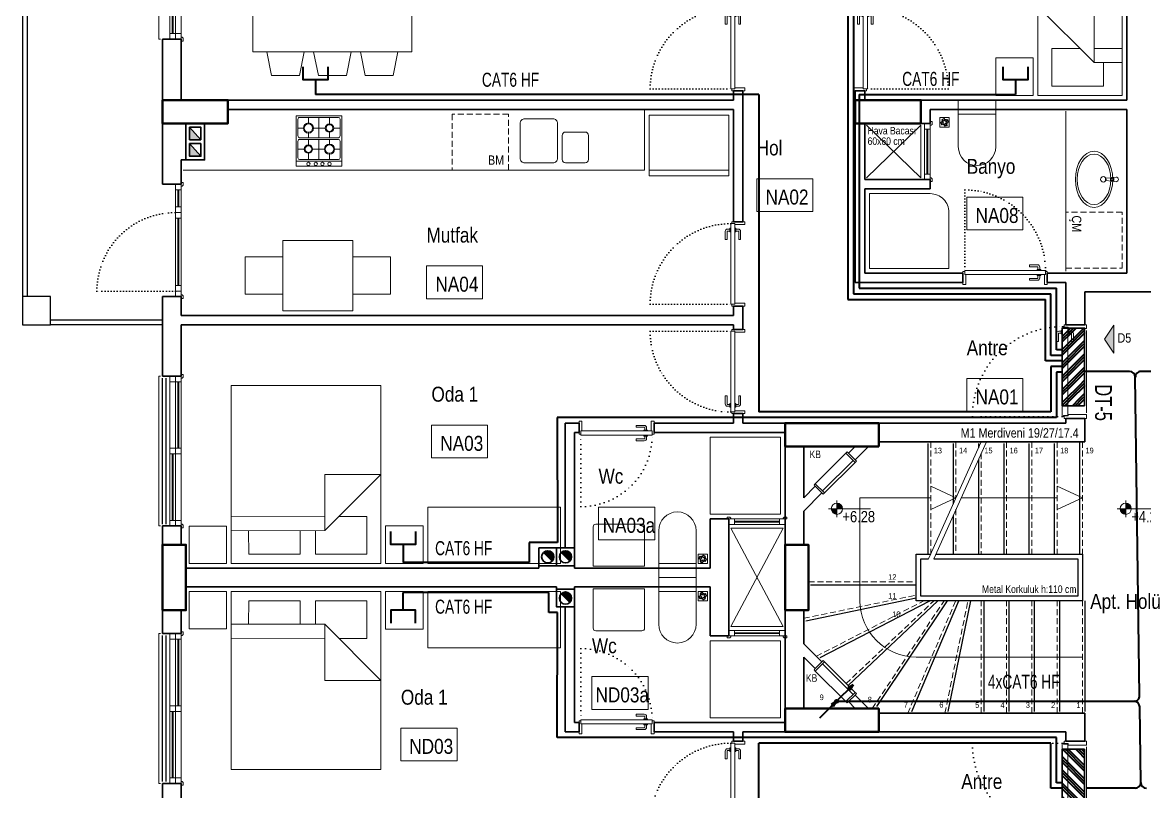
# Model space of a CAD drawing. Header units: millimetres. Extents: x 1852829 to 1882754, y -270850 to -231658.
# Drawn here: x 1860973 to 1862172, y -258565 to -257743 of the extents above; entities that cross this region are included whole.
import ezdxf
from ezdxf.enums import TextEntityAlignment as Align

# ---------------------------------------------------------------- set-up
doc = ezdxf.new("R2010")
doc.units = ezdxf.units.MM
for name, pattern in [('CONTINOUS', [0]), ('CONTINU', [0]), ('DOT', [0.25, 0, -0.25]), ('izdüşüm arka', [3.175, 0, -3.175]), ('izdüşüm ön', [9.525, 6.35, -3.175])]:
    doc.linetypes.add(name, pattern=pattern)
for name, color, linetype, lineweight in [('a_ba', 6, 'Continuous', 50), ('a_doğrama', 251, 'Continuous', 20), ('a_duvar', 251, 'Continuous', 35), ('a_görünüş', 32, 'Continuous', 25), ('a_görünüş_ince', 8, 'Continuous', 20), ('a_izdüşüm_arka', 251, 'izdüşüm arka', 30), ('a_izdüşüm_ön', 6, 'izdüşüm ön', 9), ('a_not_kot', 251, 'Continuous', 13), ('a_not_mahal', 253, 'Continuous', 5), ('a_not_misc', 144, 'Continuous', 5), ('a_not_text', 7, 'Continuous', 13), ('a_tefriş', 8, 'Continuous', 20), ('Aydınlatma', 4, 'CONTINOUS', 35), ('Genel', 4, 'CONTINOUS', 40), ('Priz', 6, 'CONTINOUS', 40), ('Telefon', 2, 'CONTINOUS', 40)]:
    doc.layers.add(name, color=color, linetype=linetype, lineweight=lineweight)
doc.layers.add('a_basılmayacak', color=251, linetype='Continuous', lineweight=5, plot=False)
doc.styles.add('Grupcad', font='arial.ttf', dxfattribs={"width": 0.7})
doc.styles.add('ROMANTUR', font='arial.ttf', dxfattribs={"width": 0.7})
doc.styles.get("Standard").update_dxf_attribs({"font": 'ARIALN.TTF'})

# ---------------------------------------------------------------- blocks, each defined once
blk = doc.blocks.new('K2')
at = {"layer": 'a_doğrama', "color": 251, "linetype": 'Continuous'}
for p, q in [((-13, 88.1), (-13, 1.9)), ((-13, 88.1), (-8.5, 88.1)), ((-12, 90), (-12, 88.1)), ((-12, 90), (-10, 90)), ((-8.5, 88.1), (-8.5, 1.9)), ((-13, 1.9), (-8.5, 1.9)), ((-12, 0), (-12, 1.9)), ((-12, 0), (-10, 0))]:
    blk.add_line(p, q, dxfattribs=at)
for points in [[(0, 90), (2, 90), (2, 87), (-8.5, 87)], [(0, 0), (2, 0), (2, 3), (-8.5, 3)]]:
    blk.add_lwpolyline(points, dxfattribs=at)
at = {"layer": 'a_doğrama', "color": 251}
for points in [[(-14, 80.1), (-16.5, 80.1, 0.414214), (-17, 79.6), (-17, 71.1), (-19, 71.1), (-19, 79.6)], [(-13, 83.1), (-13.5, 83.1, 0.414214), (-14, 82.6), (-14, 79.6, 0.414214), (-13.5, 79.1), (-13, 79.1)], [(-8.5, 83.1), (-8, 83.1, -0.414214), (-7.5, 82.6), (-7.5, 79.6, -0.414214), (-8, 79.1), (-8.5, 79.1)], [(-7.5, 80.1), (-5, 80.1, -0.414214), (-4.5, 79.6), (-4.5, 71.1), (-2.5, 71.1), (-2.5, 79.6)]]:
    blk.add_lwpolyline(points, format="xyb", dxfattribs=at)
for points in [[(-16.5, 82.1), (-14, 82.1)], [(-5, 82.1), (-7.5, 82.1)]]:
    blk.add_lwpolyline(points, dxfattribs=at)
for centre, start, end in [((-16.5, 79.6), 90, 180), ((-5, 79.6), 0, 90)]:
    blk.add_arc(centre, 2.5, start, end, dxfattribs=at)
at = {"layer": 'a_izdüşüm_arka', "color": 251}
blk.add_lwpolyline([(-99.2, 1.9), (-13, 1.9)], dxfattribs=at)
blk.add_arc((-13, 1.9), 86.2, 90, 180, dxfattribs=at)
blk = doc.blocks.new('klozet')
at = {"layer": 'a_tefriş'}
blk.add_line((20, 0), (-20, 0), dxfattribs=at)
for points in [[(-20, 0), (-20, -15), (20, -15), (20, 0)], [(-20, -50), (-20, -15)], [(20, -50), (20, -15)]]:
    blk.add_lwpolyline(points, dxfattribs=at)
blk.add_arc((0, -50), 20, 180, 360, dxfattribs=at)
blk = doc.blocks.new('K1')
at = {"layer": 'a_doğrama', "color": 251}
for points in [[(-17.5, -2.5), (-22, -2.5), (-22, 0), (2, 0), (2, -4), (-17.5, -4), (-17.5, -2.5)], [(-27.5, -93.1), (-25, -93.1)], [(-14.5, -93.1), (-17, -93.1)], [(-17.5, -97.5), (-22, -97.5), (-22, -100), (2, -100), (2, -96), (-17.5, -96), (-17.5, -97.5)]]:
    blk.add_lwpolyline(points, dxfattribs=at)
blk.add_lwpolyline([(-18, -14), (-18, -4), (-18, -3), (-22.5, -3), (-22.5, -2.5), (-22.5, -2), (-24, -2), (-24, -2.5), (-24, -12.5), (-24, -88), (-24, -97.5), (-24, -98), (-22.5, -98), (-22.5, -97.5), (-22.5, -97), (-18, -97), (-18, -96), (-18, -86.5)], close=True, dxfattribs=at)
for points in [[(-25, -91.1), (-27.5, -91.1, -0.414214), (-28, -90.6), (-28, -82.1), (-30, -82.1), (-30, -90.6)], [(-17, -91.1), (-14.5, -91.1, 0.414214), (-14, -90.6), (-14, -82.1), (-12, -82.1), (-12, -90.6)], [(-24, -94.1), (-24.5, -94.1, -0.414214), (-25, -93.6), (-25, -90.6, -0.414214), (-24.5, -90.1), (-24, -90.1)], [(-18, -94.1), (-17.5, -94.1, 0.414214), (-17, -93.6), (-17, -90.6, 0.414214), (-17.5, -90.1), (-18, -90.1)]]:
    blk.add_lwpolyline(points, format="xyb", dxfattribs=at)
for centre, start, end in [((-27.5, -90.6), 180, 270), ((-14.5, -90.6), 270, 0)]:
    blk.add_arc(centre, 2.5, start, end, dxfattribs=at)
at = {"layer": 'a_görünüş_ince', "color": 251}
blk.add_line((2, -6), (2, -94), dxfattribs=at)
at = {"layer": 'a_izdüşüm_arka', "color": 251, "linetype": 'DOT', "ltscale": 20}
blk.add_line((-24, -2), (-120, -2), dxfattribs=at)
blk.add_arc((-24, -2), 96, 180, 270, dxfattribs=at)
blk = doc.blocks.new('M1')
at = {"layer": 'a_doğrama', "linetype": 'Continuous'}
for p, q in [((-24, 6), (-30, 6)), ((-30, 0), (-30, 6)), ((-24, 0), (-30, 0)), ((-24, 0), (-24, 6)), ((30, 6), (24, 6)), ((24, 6), (24, 0)), ((30, 0), (30, 6)), ((30, 0), (24, 0))]:
    blk.add_line(p, q, dxfattribs=at)
at = {"layer": 'a_doğrama'}
for p, q in [((24, 3.5), (-24, 3.5)), ((24, 2.5), (-24, 2.5))]:
    blk.add_line(p, q, dxfattribs=at)
for points in [[(-28, -1), (-28, 0), (-32, 0), (-32, -2), (-29, -2)], [(28, -1), (28, 0), (32, 0), (32, -2), (29, -2)]]:
    blk.add_lwpolyline(points, close=True, dxfattribs=at)
at = {"layer": 'a_görünüş_ince'}
for p, q in [((24, 6), (-24, 6)), ((-24, 0), (24, 0))]:
    blk.add_line(p, q, dxfattribs=at)
blk = doc.blocks.new('kapı_120_c_blok')
at = {"layer": 'a_doğrama', "color": 251}
for points in [[(-2, 119), (-2, 122), (0, 122), (0, 118), (-1, 118), (-2, 119)], [(2.5, 114), (2.5, 96)], [(3.5, 114), (3.5, 96)], [(2.5, 84), (2.5, 12)], [(3.5, 84), (3.5, 12)], [(-2, 1), (-2, -2), (0, -2), (0, 2), (-1, 2), (-2, 1)]]:
    blk.add_lwpolyline(points, dxfattribs=at)
for points in [[(0, 114), (6, 114), (6, 120), (0, 120)], [(0, 90), (6, 90), (6, 96), (0, 96)], [(0, 84), (6, 84), (6, 90), (0, 90)], [(0, 6), (6, 6), (6, 12), (0, 12)], [(0, 0), (6, 0), (6, 6), (0, 6)]]:
    blk.add_lwpolyline(points, close=True, dxfattribs=at)
at = {"layer": 'a_görünüş_ince', "color": 251}
for points in [[(0, 114), (0, 96)], [(6, 114), (6, 96)], [(0, 84), (0, 12)], [(6, 84), (6, 12)]]:
    blk.add_lwpolyline(points, dxfattribs=at)
at = {"layer": 'a_izdüşüm_arka', "color": 251}
blk.add_lwpolyline([(6, 6), (90, 6)], dxfattribs=at)
blk.add_arc((6, 6), 84, 0, 90, dxfattribs=at)
blk = doc.blocks.new('160p')
at = {"layer": 'a_doğrama', "color": 251}
for points in [[(-6, -6), (-6, 0), (-12, 0), (-12, -6)], [(0, -6), (0, 0), (-6, 0), (-6, -6)], [(-6, -83), (-6, -77), (-12, -77), (-12, -83)], [(0, -83), (0, -77), (-6, -77), (-6, -83)], [(-6, -160), (-6, -154), (-12, -154), (-12, -160)], [(0, -160), (0, -154), (-6, -154), (-6, -160)]]:
    blk.add_lwpolyline(points, close=True, dxfattribs=at)
for points in [[(2, -1), (2, 2), (0, 2), (0, -2), (1, -2), (2, -1)], [(-9.5, -6), (-9.5, -77)], [(-8.5, -6), (-8.5, -77)], [(-3.5, -83), (-3.5, -154)], [(-2.5, -83), (-2.5, -154)], [(2, -159), (2, -162), (0, -162), (0, -158), (1, -158), (2, -159)]]:
    blk.add_lwpolyline(points, dxfattribs=at)
at = {"layer": 'a_görünüş_ince', "color": 251}
for points in [[(-22, -160), (-24, -160), (-24, 0), (-22, 0)], [(-12, -77), (-12, -6)], [(-6, -77), (-6, -6)], [(-6, -77), (-6, -6)], [(0, -77), (0, -6)], [(-12, -154), (-12, -83)], [(-6, -154), (-6, -83)], [(-6, -154), (-6, -83)], [(0, -154), (0, -83)]]:
    blk.add_lwpolyline(points, dxfattribs=at)
blk = doc.blocks.new('baca_şönt')
at = {"layer": 'a_duvar'}
h = blk.add_hatch(color=256, dxfattribs=at)
h.dxf.hatch_style = 1
h.paths.add_polyline_path([(21.5, -5), (21.5, -17), (35, -17)])
h.paths.add_polyline_path([(4, -5), (4, -17), (17.5, -17)])
for p, q in [((4, -5), (17.5, -17)), ((17.5, -5), (17.5, -17)), ((21.5, -5), (21.5, -17)), ((21.5, -5), (35, -17))]:
    blk.add_line(p, q, dxfattribs=at)
blk.add_lwpolyline([(0, -21), (39, -21), (39, -1), (0, -1)], close=True, dxfattribs=at)
for points in [[(17.5, -5), (4, -5), (4, -17), (17.5, -17)], [(21.5, -17), (35, -17), (35, -5), (21.5, -5)]]:
    blk.add_lwpolyline(points, dxfattribs=at)
blk = doc.blocks.new('baca_müstakil')
at = {"layer": 'a_duvar'}
h = blk.add_hatch(color=256, dxfattribs=at)
h.dxf.hatch_style = 1
h.paths.add_polyline_path([(4.9, -4.9, 0.198912), (3, -9.5, 0.668179), (14.1, -14.1)])
blk.add_line((4.9, -4.9), (14.1, -14.1), dxfattribs=at)
blk.add_lwpolyline([(0, -19), (19, -19), (19, 0), (0, 0)], close=True, dxfattribs=at)
blk.add_circle((9.5, -9.5), 6.5, dxfattribs=at)
blk = doc.blocks.new('A$C2A0A03CE')
at = {"layer": 'a_tefriş'}
for p, q in [((-54, -24.3), (-54, 24.3)), ((-54, 24.3), (0, 24.3)), ((-48.6, 24.3), (-48.6, -24.3)), ((0, -24.3), (0, 24.3)), ((-46.8, 20.7), (-46.8, -20.7)), ((-27, 22.5), (-45, 22.5)), ((-35.6, 22.5), (-35.6, 15.7)), ((-25.2, -20.7), (-25.2, 20.7)), ((-23.4, -20.7), (-23.4, 20.7)), ((-21.6, 22.5), (-3.6, 22.5)), ((-13.1, 22.5), (-13.1, 14.8)), ((-1.8, 20.7), (-1.8, -20.7)), ((-40, 11.2), (-46.8, 11.2)), ((-25.2, 0), (-46.8, 0)), ((-35.6, 6.8), (-35.6, -7.7)), ((-25.2, 11.2), (-31, 11.2)), ((-16.6, 11.2), (-23.4, 11.2)), ((-1.8, 0), (-23.4, 0)), ((-13.1, 7.7), (-13.1, -6.8)), ((-1.8, 11.2), (-9.4, 11.2)), ((-39.1, -11.3), (-46.8, -11.3)), ((-25.2, -11.3), (-31.9, -11.3)), ((-17.5, -11.3), (-23.4, -11.3)), ((-1.8, -11.3), (-8.5, -11.3)), ((-45, -22.5), (-27, -22.5)), ((-35.6, -14.9), (-35.6, -22.5)), ((-3.6, -22.5), (-21.6, -22.5)), ((-13.1, -15.7), (-13.1, -22.5)), ((-54, -24.3), (0, -24.3))]:
    blk.add_line(p, q, dxfattribs=at)
for centre, radius in [((-51.4, 11.2), 1.8), ((-35.6, 11.2), 5.4), ((-35.6, 11.2), 4.5), ((-13.1, 11.2), 4.5), ((-13.1, 11.2), 3.6), ((-51.4, 3.7), 1.8), ((-51.4, -3.5), 1.8), ((-51.4, -11.3), 1.8), ((-35.6, -11.3), 4.5), ((-35.6, -11.3), 3.6), ((-13.1, -11.3), 5.4), ((-13.1, -11.3), 4.5)]:
    blk.add_circle(centre, radius, dxfattribs=at)
for centre, start, end in [((-45, 20.7), 90, 180), ((-27, 20.7), 0, 90), ((-21.6, 20.7), 90, 180), ((-3.6, 20.7), 0, 90), ((-45, -20.7), 180, 270), ((-27, -20.7), 270, 0), ((-21.6, -20.7), 180, 270), ((-3.6, -20.7), 270, 0)]:
    blk.add_arc(centre, 1.8, start, end, dxfattribs=at)
blk = doc.blocks.new('tefriş_yatak tek')
at = {"layer": 'a_tefriş'}
for points in [[(0, -0.45), (-1.9, -0.45), (-1.9, 0.45), (0, 0.45)], [(-1.9, -0.5), (-1.5, -0.5), (-1.5, -0.9), (-1.9, -0.9)]]:
    blk.add_lwpolyline(points, close=True, dxfattribs=at)
for points in [[(-1.55, 0.45), (-1.55, 0.15), (-0.95, -0.45), (-0.95, 0.15), (-1.55, 0.15)], [(-1.4, 0.45), (-1.4, 0.15)], [(-1.4, 0), (-1.4, -0.3), (-1.8, -0.3), (-1.8, 0.25), (-1.55, 0.25)]]:
    blk.add_lwpolyline(points, dxfattribs=at)
blk = doc.blocks.new('tefriş_yatak_çift')
at = {"layer": 'a_tefriş'}
for points in [[(-85, -5), (-85, -45), (-125, -45), (-125, -5)], [(80, -195), (80, -5), (-80, -5), (-80, -195)], [(85, -5), (85, -45), (125, -45), (125, -5)]]:
    blk.add_lwpolyline(points, close=True, dxfattribs=at)
for points in [[(-6.3, -40), (-6.3, -15), (-61.3, -15), (-61.3, -40)], [(35, -55), (65, -55), (65, -15), (10, -15), (10, -40)], [(-80, -40), (20, -40), (80, -100), (20, -100), (20, -40)], [(-80, -55), (20, -55)]]:
    blk.add_lwpolyline(points, dxfattribs=at)
blk = doc.blocks.new('k_80')
at = {"layer": 'a_doğrama', "color": 251, "linetype": 'Continuous'}
for p, q in [((-80, 2), (-78.1, 2)), ((-80, 2), (-80, 0)), ((-78.1, 3), (-1.9, 3)), ((-78.1, 3), (-78.1, -1.5)), ((-1.9, 3), (-1.9, -1.5)), ((0, 2), (-1.9, 2)), ((0, 2), (0, 0)), ((-78.1, -1.5), (-1.9, -1.5))]:
    blk.add_line(p, q, dxfattribs=at)
at = {"layer": 'a_doğrama', "color": 251}
for points in [[(-73.1, 3), (-73.1, 3.5, -0.414214), (-72.6, 4), (-69.6, 4, -0.414214), (-69.1, 3.5), (-69.1, 3)], [(-70.1, 4), (-70.1, 6.5, -0.414214), (-69.6, 7), (-61.1, 7), (-61.1, 9), (-69.6, 9)], [(-73.1, -1.5), (-73.1, -2, 0.414214), (-72.6, -2.5), (-69.6, -2.5, 0.414214), (-69.1, -2), (-69.1, -1.5)], [(-70.1, -2.5), (-70.1, -5, 0.414214), (-69.6, -5.5), (-61.1, -5.5), (-61.1, -7.5), (-69.6, -7.5)]]:
    blk.add_lwpolyline(points, format="xyb", dxfattribs=at)
for points in [[(-72.1, 6.5), (-72.1, 4)], [(-72.1, -5), (-72.1, -2.5)]]:
    blk.add_lwpolyline(points, dxfattribs=at)
at = {"layer": 'a_doğrama', "color": 251, "linetype": 'Continuous'}
for points in [[(-80, -10), (-80, -12), (-77, -12), (-77, -1.5)], [(0, -10), (0, -12), (-3, -12), (-3, -1.5)]]:
    blk.add_lwpolyline(points, dxfattribs=at)
at = {"layer": 'a_doğrama', "color": 251}
for centre, start, end in [((-69.6, 6.5), 90, 180), ((-69.6, -5), 180, 270)]:
    blk.add_arc(centre, 2.5, start, end, dxfattribs=at)
at = {"layer": 'a_izdüşüm_arka', "color": 251, "linetype": 'DOT', "ltscale": 20}
blk.add_line((-1.9, 79.2), (-1.9, 3), dxfattribs=at)
blk.add_arc((-1.9, 3), 76.2, 90, 180, dxfattribs=at)
blk = doc.blocks.new('tefriş_süzgeç')
at = {"layer": 'a_tefriş'}
for p, q in [((5, 0), (-5, 0)), ((-5, 0), (-5, -10)), ((5, -10), (5, 0)), ((-5, -10), (5, -10)), ((-3.6, -5.1), (-4.1, -5.1)), ((-2.6, -5.1), (-3.1, -5.1)), ((-2.5, -2.5), (-2.9, -2.2)), ((-2.6, -7.6), (-2.9, -7.9)), ((-2, -3.3), (-2.3, -3)), ((-1.9, -6.9), (-2.2, -7.2)), ((-1.6, -5.1), (-2.1, -5.1)), ((-1.2, -3.9), (-1.5, -3.6)), ((-1.2, -6.2), (-1.5, -6.5)), ((-0.2, -2.5), (-0.2, -2)), ((-0.1, -1.5), (-0.1, -1)), ((-0.1, -3), (-0.1, -3.5)), ((-0.1, -6.6), (-0.1, -7.1)), ((-0.1, -7.6), (-0.1, -8.1)), ((-0.1, -8.6), (-0.1, -9.1)), ((1, -4), (1.4, -3.6)), ((1.1, -6.2), (1.4, -6.5)), ((1.5, -5.1), (2, -5.1)), ((1.7, -3.3), (2.1, -2.9)), ((1.8, -6.9), (2.1, -7.2)), ((2.5, -2.5), (2.8, -2.2)), ((2.5, -5.1), (3, -5.1)), ((2.5, -7.5), (2.8, -7.9)), ((3.5, -5.1), (4, -5.1))]:
    blk.add_line(p, q, dxfattribs=at)
for centre, radius, start, end in [((-0.1, -5.1), 4.06, 134.2896, 180), ((-0.1, -5.1), 3.56, 134.2896, 180), ((-0.1, -5.1), 3.06, 180, 225), ((-0.1, -5.1), 4.06, 225, 270), ((-0.1, -5.1), 2.56, 180, 225), ((-0.1, -5.1), 3.56, 225, 270), ((-0.4, -4.4), 2.4, 84.5943, 143.2016), ((-0.1, -5.1), 2.06, 134.2896, 180), ((-0.1, -5), 2.44, 90.343, 138.1212), ((-0.1, -5.1), 1.56, 134.2896, 180), ((-0.1, -5.1), 2.06, 225, 270), ((-0.1, -5.1), 1.56, 225, 270), ((-0.1, -5.1), 4.06, 45, 90), ((-0.1, -5.1), 3.56, 45, 90), ((-0.1, -5.1), 2.06, 45, 90), ((-0.1, -5.1), 1.56, 45, 90), ((-0.1, -5.1), 2.56, 270, 315.7104), ((-0.1, -5.1), 3.06, 270, 315.7104), ((-0.1, -5.1), 1.56, 314.2896, 360), ((-0.1, -5.1), 2.06, 314.2896, 360), ((-0.1, -5.1), 2.56, 360, 45), ((-0.1, -5.1), 3.06, 360, 45), ((-0.1, -5.1), 3.56, 314.2896, 360), ((-0.1, -5.1), 4.06, 314.2896, 360)]:
    blk.add_arc(centre, radius, start, end, dxfattribs=at)
blk = doc.blocks.new('sembol_kot')
at = {"layer": 'a_not_kot'}
for points in [[(0, 10), (0, 0), (10, 0, 0.414214)], [(0, 0), (-10, 0, 0.414214), (0, -10)]]:
    blk.add_hatch(color=256, dxfattribs=at).paths.add_polyline_path(points)
for p, q in [((0, 15), (0, -15)), ((-15, 0), (60, 0))]:
    blk.add_line(p, q, dxfattribs=at)
blk.add_circle((0, 0), 10, dxfattribs=at)
blk = doc.blocks.new('YUKARIYA GIDEN HAT')
at = {"linetype": 'Continuous'}
blk.add_hatch(color=0, dxfattribs=at).paths.add_polyline_path([(12.1, 14.3), (14.3, 12.1), (17.8, 17.8)])
h = blk.add_hatch(color=7, dxfattribs=at)
edge = h.paths.add_edge_path()
edge.add_arc((0, 0), 1.75, 0, 360)
at = {"color": 0, "linetype": 'Continuous'}
for p, q in [((0, 0), (17.8, 17.8)), ((17.8, 17.8), (12.1, 14.3)), ((12.1, 14.3), (14.3, 12.1)), ((17.8, 17.8), (14.3, 12.1))]:
    blk.add_line(p, q, dxfattribs=at)
at = {"color": 7, "linetype": 'Continuous'}
blk.add_circle((0, 0), 1.75, dxfattribs=at)
blk = doc.blocks.new('ASAGIDAN GELEN HAT')
at = {"linetype": 'Continuous'}
blk.add_hatch(color=0, dxfattribs=at).paths.add_polyline_path([(-5.7, -3.4), (-3.5, -5.6), (0, 0)])
h = blk.add_hatch(color=7, dxfattribs=at)
edge = h.paths.add_edge_path()
edge.add_arc((0, 0), 1.75, 0, 360)
at = {"color": 0, "linetype": 'Continuous'}
for p, q in [((-17.8, -17.8), (0, 0)), ((0, 0), (-5.7, -3.4)), ((0, 0), (-3.5, -5.6)), ((-5.7, -3.4), (-3.5, -5.6))]:
    blk.add_line(p, q, dxfattribs=at)
at = {"color": 7, "linetype": 'Continuous'}
blk.add_circle((0, 0), 1.75, dxfattribs=at)
blk = doc.blocks.new('ASAGIDAN YUKARIYA HAT')
at = {"color": 0, "linetype": 'CONTINOUS'}
for name in ['YUKARIYA GIDEN HAT', 'ASAGIDAN GELEN HAT']:
    blk.add_blockref(name, (0, 0), dxfattribs=at)
blk = doc.blocks.new('ZayıfAkımPanosu')
at = {"layer": 'Priz'}
h = blk.add_hatch(dxfattribs=at)
h.set_pattern_fill('GOST_GROUND', color=256)
h.set_pattern_definition([(45, (-1866208.597, 256590.195), (14.142135624, 0), [20]), (45, (-1866205.597, 256590.195), (14.142135624, 0), [20]), (45, (-1866202.597, 256590.195), (14.142135624, 0), [20])])
h.paths.add_polyline_path([(11.9, 41.5), (-11.9, 41.5), (-11.9, -41.5), (11.9, -41.5)])
at = {"layer": 'Aydınlatma', "color": 2, "linetype": 'CONTINU'}
blk.add_lwpolyline([(-11.9, 41.5), (11.9, 41.5), (11.9, -41.5), (-11.9, -41.5)], close=True, dxfattribs=at)
blk.add_lwpolyline([(-11.9, 41.5), (11.9, 41.5), (11.9, -41.5), (-11.9, -41.5)], close=True, dxfattribs=at)
blk.add_lwpolyline([(-11.9, 41.5), (11.9, 41.5), (11.9, -41.5), (-11.9, -41.5)], close=True, dxfattribs=at)
blk.add_lwpolyline([(-11.9, 41.5), (11.9, 41.5), (11.9, -41.5), (-11.9, -41.5)], close=True, dxfattribs=at)
blk.add_lwpolyline([(-11.9, 41.5), (11.9, 41.5), (11.9, -41.5), (-11.9, -41.5)], close=True, dxfattribs=at)
at = {"layer": 'Aydınlatma', "color": 6, "linetype": 'CONTINU'}
blk.add_lwpolyline([(-11.9, 41.5), (11.9, 41.5), (11.9, -41.5), (-11.9, -41.5)], close=True, dxfattribs=at)
blk = doc.blocks.new('TELEFON PRIZI')
at = {"layer": 'Telefon', "linetype": 'CONTINU'}
blk.add_lwpolyline([(13.2, 13.9), (13.2, 0), (-13.2, 0), (-13.2, 13.9)], dxfattribs=at)

msp = doc.modelspace()

# ---------------------------------------------------------------- hatches: boundary and pattern name
at = {"layer": 'a_not_misc'}
h = msp.add_hatch(color=256, dxfattribs=at)
h.dxf.hatch_style = 1
h.paths.add_polyline_path([(1862138.7, -258066.6), (1862128.7, -258081.6), (1862138.7, -258096.6)])

# ---------------------------------------------------------------- linework, layer by layer
at = {"layer": 'a_ba', "color": 253}
for points in [[(1861122.7, -257826.2), (1861122.7, -257851.2), (1861192.7, -257851.2), (1861192.7, -257826.2)], [(1861932.7, -257851.2), (1861932.7, -257826.2), (1861862.7, -257826.2), (1861862.7, -257851.2)], [(1861887.7, -258196.2), (1861887.7, -258171.2), (1861787.7, -258171.2), (1861787.7, -258196.2)], [(1861122.7, -258371.2), (1861147.7, -258371.2), (1861147.7, -258301.2), (1861122.7, -258301.2)], [(1861787.7, -258371.2), (1861812.7, -258371.2), (1861812.7, -258301.2), (1861787.7, -258301.2)], [(1861887.7, -258501.2), (1861887.7, -258476.2), (1861787.7, -258476.2), (1861787.7, -258501.2)]]:
    msp.add_lwpolyline(points, close=True, dxfattribs=at)
at = {"layer": 'a_basılmayacak'}
for points in [[(1861782.7, -258268.7), (1861707.7, -258268.7), (1861707.7, -258186.2), (1861782.7, -258186.2)], [(1861782.7, -258486.2), (1861707.7, -258486.2), (1861707.7, -258403.7), (1861782.7, -258403.7)]]:
    msp.add_lwpolyline(points, close=True, dxfattribs=at)
at = {"layer": 'a_doğrama'}
for p, q in [((1861818.6, -258237.4), (1861820, -258238.8)), ((1861818.6, -258434.9), (1861820, -258433.5))]:
    msp.add_line(p, q, dxfattribs=at)
for points in [[(1861852.6, -258203.5), (1861854, -258202.1)], [(1861852.6, -258203.5), (1861862.5, -258213.4)], [(1861855.4, -258203.5), (1861854, -258202.1)], [(1861860.3, -258211.3), (1861827.8, -258243.8)], [(1861862.5, -258213.4), (1861829.9, -258245.9)], [(1861862.5, -258210.5), (1861863.9, -258212)], [(1861863.9, -258212), (1861862.5, -258213.4)], [(1861818.6, -258237.4), (1861820, -258236)], [(1861820, -258236), (1861829.9, -258245.9)], [(1861827.1, -258245.9), (1861828.5, -258247.3)], [(1861829.9, -258245.9), (1861828.5, -258247.3)], [(1861818.6, -258434.9), (1861820, -258436.3)], [(1861820, -258436.3), (1861829.9, -258426.4)], [(1861827.1, -258426.4), (1861828.5, -258425), (1861829.9, -258426.4)], [(1861860.3, -258461.1), (1861827.8, -258428.5)], [(1861862.5, -258458.9), (1861829.9, -258426.4)], [(1861852.6, -258468.8), (1861862.5, -258458.9)], [(1861863.9, -258460.3), (1861862.5, -258458.9)], [(1861862.5, -258461.8), (1861863.9, -258460.3)], [(1861852.6, -258468.8), (1861854, -258470.2)], [(1861855.4, -258468.8), (1861854, -258470.2)]]:
    msp.add_lwpolyline(points, dxfattribs=at)
at = {"layer": 'a_duvar'}
for p, q in [((1862152.7, -257466.2), (1862152.7, -257826.2)), ((1861122.7, -257761.2), (1861122.7, -257916.2)), ((1861142.7, -257826.2), (1861142.7, -257761.2)), ((1861732.7, -257826.2), (1861732.7, -257816.2)), ((1861742.7, -257816.2), (1861742.7, -257956.2)), ((1861862.7, -257816.2), (1861862.7, -258021.2)), ((1861872.7, -257826.2), (1861872.7, -257816.2)), ((1861732.7, -257826.2), (1861142.7, -257826.2)), ((1861192.7, -257836.2), (1861732.7, -257836.2)), ((1861732.7, -257956.2), (1861732.7, -257836.2)), ((1862152.7, -257826.2), (1861872.7, -257826.2)), ((1861932.7, -257836.2), (1861932.7, -257851.2)), ((1861942.7, -257851.2), (1861942.7, -257836.2)), ((1861942.7, -257836.2), (1862152.7, -257836.2)), ((1862152.7, -257836.2), (1862152.7, -258011.2)), ((1861872.7, -257911.2), (1861872.7, -257851.2)), ((1861142.7, -257916.2), (1861142.7, -257890.2)), ((1861942.7, -257911.2), (1861872.7, -257911.2)), ((1861872.7, -258011.2), (1861872.7, -257921.2)), ((1861872.7, -257921.2), (1861942.7, -257921.2)), ((1861942.7, -257921.2), (1861942.7, -257911.2)), ((1861977.7, -258011.2), (1861872.7, -258011.2)), ((1861977.7, -258011.2), (1861872.7, -258011.2)), ((1861977.7, -258021.2), (1861977.7, -258011.2)), ((1862067.7, -258011.2), (1862067.7, -258021.2)), ((1862067.7, -258021.2), (1862067.7, -258011.2)), ((1862152.7, -258011.2), (1862067.7, -258011.2)), ((1861862.7, -258021.2), (1861977.7, -258021.2)), ((1862067.7, -258021.2), (1862087.7, -258021.2)), ((1862087.7, -258021.2), (1862087.7, -258066.2)), ((1861122.7, -258036.2), (1861122.7, -258121.2)), ((1861142.7, -258056.2), (1861142.7, -258036.2)), ((1862107.7, -258030.9), (1862227.7, -258030.9)), ((1862107.7, -258066.2), (1862107.7, -258030.9)), ((1861732.7, -258056.2), (1861732.7, -258046.2)), ((1861742.7, -258046.2), (1861742.7, -258071.2)), ((1861732.7, -258056.2), (1861142.7, -258056.2)), ((1861142.7, -258066.2), (1861732.7, -258066.2)), ((1861142.7, -258121.2), (1861142.7, -258066.2)), ((1861732.7, -258071.2), (1861732.7, -258066.2)), ((1862087.7, -258066.2), (1862107.7, -258066.2)), ((1861567.7, -258171.2), (1861552.7, -258171.2)), ((1861732.7, -258171.2), (1861647.7, -258171.2)), ((1861732.7, -258171.2), (1861732.7, -258161.2)), ((1861742.7, -258161.2), (1861742.7, -258171.2)), ((1862087.7, -258171.2), (1861742.7, -258171.2)), ((1862087.7, -258166.2), (1862087.7, -258171.2)), ((1862107.7, -258166.2), (1862087.7, -258166.2)), ((1862087.7, -258166.2), (1862087.7, -258171.2)), ((1862107.7, -258191.2), (1862107.7, -258166.2)), ((1862107.7, -258191.2), (1862107.7, -258166.2)), ((1861562.7, -258181.2), (1861567.7, -258181.2)), ((1861562.7, -258326.2), (1861562.7, -258181.2)), ((1861647.7, -258181.2), (1861787.7, -258181.2)), ((1861787.7, -258301.2), (1861787.7, -258181.2)), ((1861807.7, -258251.2), (1861807.7, -258196.2)), ((1861887.7, -258191.2), (1862107.7, -258191.2)), ((1861807.7, -258301.2), (1861807.7, -258265.3)), ((1861727.7, -258273.7), (1861707.7, -258273.7)), ((1861707.7, -258273.7), (1861707.7, -258326.2)), ((1861727.7, -258398.7), (1861727.7, -258273.7)), ((1861122.7, -258281.2), (1861122.7, -258396.2)), ((1861142.7, -258301.2), (1861142.7, -258281.2)), ((1861524.7, -258326.2), (1861147.7, -258326.2)), ((1861707.7, -258326.2), (1861562.7, -258326.2)), ((1861147.7, -258346.2), (1861543.7, -258346.2)), ((1861562.7, -258346.2), (1861707.7, -258346.2)), ((1861707.7, -258346.2), (1861707.7, -258398.7)), ((1861142.7, -258396.2), (1861142.7, -258371.2)), ((1861787.7, -258491.2), (1861787.7, -258371.2)), ((1861807.7, -258407), (1861807.7, -258371.2)), ((1861122.7, -258396.2), (1861142.7, -258396.2)), ((1861707.7, -258398.7), (1861727.7, -258398.7)), ((1861807.7, -258476.2), (1861807.7, -258421.2)), ((1862107.7, -258481.2), (1861887.7, -258481.2)), ((1862107.7, -258511.2), (1862107.7, -258481.2)), ((1862107.7, -258511.2), (1862107.7, -258481.2)), ((1861567.7, -258491.2), (1861562.7, -258491.2)), ((1861787.7, -258491.2), (1861647.7, -258491.2)), ((1861552.7, -258501.2), (1861567.7, -258501.2)), ((1861647.7, -258501.2), (1861732.7, -258501.2)), ((1861732.7, -258501.2), (1861732.7, -258511.2)), ((1861742.7, -258501.2), (1862087.7, -258501.2)), ((1861742.7, -258501.2), (1861742.7, -258511.2)), ((1862087.7, -258501.2), (1862087.7, -258511.2)), ((1862087.7, -258501.2), (1862087.7, -258511.2)), ((1862087.7, -258511.2), (1862107.7, -258511.2)), ((1861122.7, -258556.2), (1861122.7, -258636.2)), ((1861122.7, -258556.2), (1861142.7, -258556.2)), ((1861142.7, -258606.2), (1861142.7, -258556.2))]:
    msp.add_line(p, q, dxfattribs=at)
for points in [[(1861142.7, -257761.2), (1861122.7, -257761.2)], [(1861732.7, -257816.2), (1861742.7, -257816.2)], [(1861862.7, -257816.2), (1861872.7, -257816.2)], [(1861932.7, -257851.2), (1861942.7, -257851.2)], [(1861147.7, -257890.2), (1861142.7, -257890.2)], [(1861142.7, -257916.2), (1861122.7, -257916.2)], [(1861732.7, -257956.2), (1861742.7, -257956.2)], [(1861142.7, -258036.2), (1861122.7, -258036.2)], [(1861732.7, -258046.2), (1861742.7, -258046.2)], [(1861732.7, -258071.2), (1861742.7, -258071.2)], [(1861122.7, -258121.2), (1861142.7, -258121.2)], [(1861552.7, -258171.2), (1861552.7, -258304.7)], [(1861567.7, -258171.2), (1861567.7, -258181.2)], [(1861647.7, -258171.2), (1861647.7, -258181.2)], [(1861732.7, -258161.2), (1861742.7, -258161.2)], [(1861862.7, -258196.2), (1861855.4, -258203.5)], [(1861876.9, -258196.2), (1861862.5, -258210.5)], [(1861855.4, -258203.5), (1861862.5, -258210.5)], [(1861820, -258238.8), (1861807.7, -258251.2)], [(1861820, -258238.8), (1861827.1, -258245.9)], [(1861827.1, -258245.9), (1861807.7, -258265.3)], [(1861122.7, -258281.2), (1861142.7, -258281.2)], [(1861524.7, -258323.7), (1861524.7, -258326.2)], [(1861543.7, -258348.7), (1861543.7, -258346.2)], [(1861562.7, -258491.2), (1861562.7, -258346.2)], [(1861552.7, -258367.7), (1861552.7, -258501.2)], [(1861827.1, -258426.4), (1861807.7, -258407)], [(1861820, -258433.5), (1861807.7, -258421.2)], [(1861820, -258433.5), (1861827.1, -258426.4)], [(1861855.4, -258468.8), (1861862.5, -258461.8)], [(1861862.7, -258476.2), (1861855.4, -258468.8)], [(1861876.9, -258476.2), (1861862.5, -258461.8)], [(1861567.7, -258491.2), (1861567.7, -258501.2)], [(1861647.7, -258491.2), (1861647.7, -258501.2)], [(1861732.7, -258511.2), (1861742.7, -258511.2)]]:
    msp.add_lwpolyline(points, dxfattribs=at)
at = {"layer": 'a_görünüş', "color": 253}
for p, q in [((1861940.2, -258193.2), (1861940.2, -258311.2)), ((1861967.2, -258193.2), (1861967.2, -258257.8)), ((1861994.2, -258193.2), (1861994.2, -258197.8)), ((1862021.2, -258193.2), (1862021.2, -258311.2)), ((1862048.2, -258193.2), (1862048.2, -258311.2)), ((1862075.2, -258193.2), (1862075.2, -258311.2)), ((1862099.7, -258191.2), (1862105.2, -258191.2)), ((1862102.2, -258191.2), (1862102.2, -258311.2)), ((1861994.2, -258210), (1861994.2, -258311.2)), ((1861967.2, -258270), (1861967.2, -258311.2)), ((1861927.7, -258361.2), (1861927.7, -258311.2)), ((1861927.7, -258311.2), (1861943.2, -258311.2)), ((1861932.7, -258356.2), (1861932.7, -258316.2)), ((1861932.7, -258316.2), (1861941, -258316.2)), ((1861946.4, -258316.2), (1862100.2, -258316.2)), ((1861948.7, -258311.2), (1862105.2, -258311.2)), ((1861814.7, -258343.9), (1861927.7, -258343.9)), ((1861809.7, -258382.4), (1861927.7, -258358.1)), ((1861825.2, -258421.7), (1861942.3, -258361.2)), ((1861855, -258451.5), (1861950.9, -258361.2)), ((1861885.7, -258474.2), (1861961.1, -258361.2)), ((1861922.9, -258479.2), (1861973.1, -258361.2)), ((1862105.2, -258361.2), (1861927.7, -258361.2)), ((1862100.2, -258356.2), (1861932.7, -258356.2)), ((1861961.9, -258479.2), (1861986.1, -258361.2)), ((1862000.2, -258479.2), (1862000.2, -258361.2)), ((1862027.2, -258479.2), (1862027.2, -258361.2)), ((1862054.2, -258479.2), (1862054.2, -258361.2)), ((1862081.2, -258479.2), (1862081.2, -258361.2)), ((1862108.2, -258479.2), (1862108.2, -258361.2))]:
    msp.add_line(p, q, dxfattribs=at)
at = {"layer": 'a_görünüş', "color": 251}
for points in [[(1860973.2, -257476.2), (1860973.2, -258036.2)], [(1860978.2, -257476.2), (1860978.2, -258036.2)], [(1861122.7, -258061.2), (1861003.2, -258061.2)], [(1861122.7, -258066.2), (1861003.2, -258066.2)], [(1861122.7, -258279.2), (1861122.7, -258123.2)], [(1861126.7, -258279.2), (1861126.7, -258123.2)], [(1861122.7, -258554.2), (1861122.7, -258398.2)], [(1861126.7, -258554.2), (1861126.7, -258398.2)]]:
    msp.add_lwpolyline(points, dxfattribs=at)
msp.add_lwpolyline([(1860973.2, -258066.2), (1861003.2, -258066.2), (1861003.2, -258036.2), (1860973.2, -258036.2)], close=True, dxfattribs=at)
at = {"layer": 'a_görünüş', "color": 253}
for points in [[(1862100.2, -258316.2), (1862100.2, -258356.2)], [(1862105.2, -258311.2), (1862105.2, -258361.2)]]:
    msp.add_lwpolyline(points, dxfattribs=at)
at = {"layer": 'a_görünüş_ince'}
for points in [[(1861932.7, -257853.2), (1861932.7, -257909.2)], [(1861852.6, -258203.5), (1861820, -258236)], [(1861729.7, -258283.7), (1861785.7, -258283.7)], [(1861729.7, -258388.7), (1861785.7, -258388.7)], [(1861852.6, -258468.8), (1861820, -258436.3)]]:
    msp.add_lwpolyline(points, dxfattribs=at)
at = {"layer": 'a_izdüşüm_ön', "color": 253}
for p, q in [((1861943.2, -258191.2), (1861943.2, -258311.2)), ((1861970.2, -258191.2), (1861970.2, -258251.2)), ((1862024.2, -258191.2), (1862024.2, -258311.2)), ((1862051.2, -258191.2), (1862051.2, -258311.2)), ((1862078.2, -258191.2), (1862078.2, -258311.2)), ((1862105.2, -258191.2), (1862105.2, -258311.2)), ((1861997.2, -258203.3), (1861997.2, -258311.2)), ((1861970.2, -258263.3), (1861970.2, -258311.2)), ((1861812.7, -258340.9), (1861927.7, -258340.9)), ((1861807.7, -258379.8), (1861927.7, -258355.1)), ((1861821.1, -258420.4), (1861935.8, -258361.2)), ((1861852.9, -258449.4), (1861946.5, -258361.2)), ((1861880.8, -258476.2), (1861957.5, -258361.2)), ((1861918.8, -258481.2), (1861969.8, -258361.2)), ((1861958.4, -258481.2), (1861983, -258361.2)), ((1861997.2, -258481.2), (1861997.2, -258361.2)), ((1862024.2, -258481.2), (1862024.2, -258361.2)), ((1862051.2, -258481.2), (1862051.2, -258361.2)), ((1862078.2, -258481.2), (1862078.2, -258361.2)), ((1862105.2, -258481.2), (1862105.2, -258361.2))]:
    msp.add_line(p, q, dxfattribs=at)
at = {"layer": 'a_izdüşüm_ön', "color": 251}
for points in [[(1861492.2, -257901.2), (1861492.2, -257841.2), (1861432.2, -257841.2), (1861432.2, -257901.2)], [(1862147.7, -258005.9), (1862147.7, -257945.9), (1862087.7, -257945.9), (1862087.7, -258005.9)]]:
    msp.add_lwpolyline(points, close=True, dxfattribs=at)
at = {"layer": 'a_not_mahal'}
for points in [[(1861817.4, -257910.3), (1861757.4, -257910.3), (1861757.4, -257945.3), (1861817.4, -257945.3)], [(1862041.7, -257930), (1861981.7, -257930), (1861981.7, -257965), (1862041.7, -257965)], [(1861464.7, -258003.4), (1861404.7, -258003.4), (1861404.7, -258038.4), (1861464.7, -258038.4)], [(1862041.7, -258123.8), (1861981.7, -258123.8), (1861981.7, -258158.8), (1862041.7, -258158.8)], [(1861470, -258173.4), (1861410, -258173.4), (1861410, -258208.4), (1861470, -258208.4)], [(1861648.5, -258261), (1861588.5, -258261), (1861588.5, -258296), (1861648.5, -258296)], [(1861641.4, -258442.1), (1861581.4, -258442.1), (1861581.4, -258477.1), (1861641.4, -258477.1)], [(1861437.4, -258497.1), (1861377.4, -258497.1), (1861377.4, -258532.1), (1861437.4, -258532.1)]]:
    msp.add_lwpolyline(points, close=True, dxfattribs=at)
at = {"layer": 'a_not_misc', "color": 253}
for p, q in [((1861867.7, -258251.2), (1861943.2, -258251.2)), ((1861867.7, -258361.2), (1861867.7, -258251.2)), ((1861975.7, -258251.2), (1862078.2, -258251.2)), ((1862105.2, -258421.2), (1861927.7, -258421.2))]:
    msp.add_line(p, q, dxfattribs=at)
at = {"layer": 'a_not_misc'}
for points in [[(1861932.7, -257853.2), (1861874.8, -257909.2)], [(1861932.7, -257909.2), (1861874.8, -257853.2)], [(1861785.7, -258283.7), (1861729.7, -258388.7)], [(1861729.7, -258283.7), (1861785.7, -258388.7)]]:
    msp.add_lwpolyline(points, dxfattribs=at)
msp.add_lwpolyline([(1862138.7, -258066.6), (1862128.7, -258081.6), (1862138.7, -258096.6), (1862138.7, -258066.6)], close=True, dxfattribs=at)
at = {"layer": 'a_not_misc', "color": 253}
for points in [[(1861997.2, -258191.2), (1861941, -258316.2)], [(1862002.7, -258191.2), (1861946.4, -258316.2)], [(1861970.2, -258251.2), (1861943.2, -258238.7)], [(1862105.2, -258251.2), (1862078.2, -258238.7)], [(1861970.2, -258251.2), (1861943.2, -258263.7)], [(1862105.2, -258251.2), (1862078.2, -258263.7)]]:
    msp.add_lwpolyline(points, dxfattribs=at)
msp.add_arc((1861927.7, -258361.2), 60, 180, 270, dxfattribs=at)
at = {"layer": 'a_tefriş'}
for p, q in [((1862087.7, -258008.9), (1862087.7, -257838.2)), ((1861144.7, -257901.2), (1861637.7, -257901.2)), ((1862130.8, -257909.8), (1862136.1, -257909.2)), ((1862137, -257908.8), (1862141.2, -257908.4)), ((1862136.1, -257912.7), (1862130.8, -257912)), ((1862141.2, -257913.4), (1862137, -257913)), ((1862138.7, -257909.6), (1862137.2, -257909.6)), ((1862137.2, -257912.3), (1862138.7, -257912.3)), ((1862138.7, -257912.3), (1862138.7, -257909.6))]:
    msp.add_line(p, q, dxfattribs=at)
for points in [[(1861219.2, -257704.8), (1861389.2, -257704.8), (1861389.2, -257774.8), (1861219.2, -257774.8)], [(1861326.2, -258051.2), (1861326.2, -257976.2), (1861251.2, -257976.2), (1861251.2, -258051.2)], [(1861251.2, -258033.7), (1861251.2, -257993.7), (1861211.2, -257993.7), (1861211.2, -258033.7)], [(1861366.2, -258033.7), (1861326.2, -258033.7), (1861326.2, -257993.7), (1861366.2, -257993.7)], [(1861547.7, -258261.1), (1861547.7, -258321.1), (1861406.1, -258321.1), (1861406.1, -258261.1)], [(1861547.7, -258411.2), (1861547.7, -258351.2), (1861406.1, -258351.2), (1861406.1, -258411.2)]]:
    msp.add_lwpolyline(points, close=True, dxfattribs=at)
for points in [[(1861274.2, -257774.8), (1861269.2, -257799.8), (1861239.2, -257799.8), (1861234.2, -257774.8)], [(1861324.2, -257774.8), (1861319.2, -257799.8), (1861289.2, -257799.8), (1861284.2, -257774.8)], [(1861374.2, -257774.8), (1861369.2, -257799.8), (1861339.2, -257799.8), (1861334.2, -257774.8)], [(1861637.7, -257901.2), (1861637.7, -257836.2)], [(1861727.7, -257842.2), (1861727.7, -257907.2), (1861642.7, -257907.2), (1861642.7, -257842.2), (1861727.7, -257842.2), (1861727.7, -257901.2), (1861642.7, -257901.2)]]:
    msp.add_lwpolyline(points, dxfattribs=at)
for points in [[(1861544.7, -257851.3, 0.414214), (1861539.7, -257846.3), (1861509.7, -257846.3, 0.414214), (1861504.7, -257851.3), (1861504.7, -257888.3, 0.414214), (1861509.7, -257893.3), (1861539.7, -257893.3, 0.414214), (1861544.7, -257888.3), (1861544.7, -257851.3)], [(1861577.7, -257863.9, 0.414214), (1861574.2, -257860.4), (1861553.2, -257860.4, 0.414214), (1861549.7, -257863.9), (1861549.7, -257889.8, 0.414214), (1861553.2, -257893.3), (1861574.2, -257893.3, 0.414214), (1861577.7, -257889.8), (1861577.7, -257863.9)]]:
    msp.add_lwpolyline(points, format="xyb", dxfattribs=at)
for points in [[(1861942.7, -257926.2), (1861877.7, -257926.2), (1861877.7, -258006.2), (1861962.7, -258006.2), (1861962.7, -257946.2, 0.414214)], [(1861582.7, -258324.2), (1861637.7, -258324.2), (1861637.7, -258282.2, 0.414214), (1861634.7, -258279.2), (1861585.7, -258279.2, 0.414214), (1861582.7, -258282.2)], [(1861582.7, -258348.2), (1861637.7, -258348.2), (1861637.7, -258390.2, -0.414214), (1861634.7, -258393.2), (1861585.7, -258393.2, -0.414214), (1861582.7, -258390.2)]]:
    msp.add_lwpolyline(points, format="xyb", close=True, dxfattribs=at)
msp.add_circle((1862127.6, -257910.9), 3, dxfattribs=at)
msp.add_circle((1862127.6, -257910.9), 3, dxfattribs=at)
for centre, radius, start, end in [((1862137.2, -257910.9), 2.11, 122.771, 237.229), ((1862137.2, -257910.9), 2.11, 95.1696, 122.771), ((1862141.2, -257910.9), 2.5, 270, 90), ((1862130.9, -257910.9), 1.12, 97.1389, 262.8611), ((1862137.2, -257910.9), 1.36, 90, 270), ((1862137.2, -257910.9), 2.11, 237.229, 264.8304)]:
    msp.add_arc(centre, radius, start, end, dxfattribs=at)
for major_axis in [(0, 30), (0, 27)]:
    msp.add_ellipse((1862117.7, -257910.9), major_axis=major_axis, ratio=0.666667, dxfattribs=at)
at = {"layer": 'Telefon'}
for p, q in [((1861854.7, -257700.2), (1861854.7, -258039.2)), ((1861860.7, -257694.2), (1861860.7, -258033.2)), ((1861286.2, -257804.6), (1861286.2, -257820.2)), ((1862033.9, -257804.6), (1862033.9, -257820.2)), ((1861759.5, -257820.2), (1861286.2, -257820.2)), ((1861759.5, -257820.2), (1861759.5, -258159.2)), ((1861866.7, -257820.2), (1861866.7, -258027.2)), ((1861866.7, -257820.2), (1862033.9, -257820.2)), ((1861866.7, -258027.2), (1862077.7, -258027.2)), ((1862077.7, -258092.9), (1862077.7, -258027.2)), ((1861854.7, -258039.2), (1862065.7, -258039.2)), ((1861860.7, -258033.2), (1862071.7, -258033.2)), ((1862065.7, -258104.9), (1862065.7, -258039.2)), ((1862071.7, -258098.9), (1862071.7, -258033.2)), ((1862083.7, -258098.9), (1862071.7, -258098.9)), ((1862083.7, -258092.9), (1862077.7, -258092.9)), ((1862083.7, -258104.9), (1862065.7, -258104.9)), ((1862083.7, -258110.9), (1862071.7, -258110.9)), ((1862071.7, -258110.9), (1862071.7, -258159.2)), ((1862083.7, -258116.9), (1862077.7, -258116.9)), ((1862077.7, -258116.9), (1862077.7, -258165.2)), ((1861909.7, -258159.2), (1861759.5, -258159.2)), ((1862071.7, -258159.2), (1861909.7, -258159.2)), ((1861909.7, -258159.2), (1861909.7, -258159.2)), ((1861903.7, -258165.2), (1861544.2, -258165.2)), ((1861544.2, -258165.2), (1861544.7, -258298.7)), ((1862077.7, -258165.2), (1861903.7, -258165.2)), ((1861903.7, -258165.2), (1861903.7, -258165.2)), ((1861379.9, -258301.1), (1861379.9, -258320.2)), ((1861544.7, -258298.7), (1861514.3, -258298.7)), ((1861514.3, -258298.7), (1861514.3, -258320.2)), ((1861514.3, -258320.2), (1861379.9, -258320.2)), ((1861535.3, -258352.2), (1861379.9, -258352.2)), ((1861379.9, -258371.2), (1861379.9, -258352.2)), ((1861535.3, -258373.7), (1861535.3, -258352.2)), ((1861544.7, -258373.7), (1861535.3, -258373.7)), ((1861544.2, -258507.2), (1861544.7, -258373.7)), ((1861903.7, -258507.2), (1861544.2, -258507.2)), ((1862077.7, -258507.2), (1861903.7, -258507.2)), ((1861903.7, -258507.2), (1861903.7, -258507.2)), ((1862077.7, -258555.4), (1862077.7, -258507.2)), ((1861759.5, -258852.2), (1861759.5, -258513.2)), ((1861909.7, -258513.2), (1861759.5, -258513.2)), ((1862071.7, -258513.2), (1861909.7, -258513.2)), ((1861909.7, -258513.2), (1861909.7, -258513.2)), ((1862071.7, -258561.4), (1862071.7, -258513.2)), ((1862083.7, -258555.4), (1862077.7, -258555.4)), ((1862083.7, -258561.4), (1862071.7, -258561.4))]:
    msp.add_line(p, q, dxfattribs=at)
at = {"layer": 'Telefon', "color": 4}
for p, q in [((1862155.7, -258116.2), (1862107.4, -258116.2)), ((1862166.3, -258462.4), (1862161.7, -258122.1)), ((1862225.7, -258116.2), (1862167.7, -258116.2)), ((1861842.7, -258468.5), (1862160.5, -258468.5)), ((1862167.6, -258555.1), (1862166.5, -258474.4)), ((1862161.6, -258561.2), (1862109.7, -258561.2))]:
    msp.add_line(p, q, dxfattribs=at)
for centre, start, end in [((1862155.7, -258122.2), 0.7893, 90), ((1862167.7, -258122.2), 90, 180.7893), ((1862160.4, -258462.5), 270, 0.7893), ((1862160.5, -258474.5), 0.7893, 90), ((1862161.6, -258555.2), 270, 0.7893), ((1862173.6, -258555.2), 180.7893, 270)]:
    msp.add_arc(centre, 6, start, end, dxfattribs=at)

# ---------------------------------------------------------------- block references
at = {"xscale": -1}
msp.add_blockref('kapı_120_c_blok', (1861142.7, -258036.2), dxfattribs=at)
at = {"layer": 'a_doğrama', "xscale": -1}
for p, rotation in [((1861942.7, -257881.2), 90), ((1861757.7, -258273.7), 180)]:
    msp.add_blockref('M1', p, dxfattribs=dict(at, rotation=rotation))
at = {"layer": 'a_doğrama'}
msp.add_blockref('M1', (1861757.7, -258398.7), dxfattribs=at)
at = {"layer": 'a_duvar', "xscale": -1}
for name, p, rotation in [('160p', (1861142.7, -257761.2), 180), ('baca_şönt', (1861168.7, -257890.2), 270), ('160p', (1861142.7, -258281.2), 180), ('baca_müstakil', (1861524.7, -258304.7), 90), ('baca_müstakil', (1861543.7, -258304.7), 90), ('baca_müstakil', (1861543.7, -258348.7), 90), ('160p', (1861142.7, -258556.2), 180)]:
    msp.add_blockref(name, p, dxfattribs=dict(at, rotation=rotation))
at = {"layer": 'a_duvar', "xscale": 0.6, "yscale": 0.6, "zscale": 0.6}
for p in [(1861843, -258262.8), (1862151.5, -258262.8)]:
    msp.add_blockref('sembol_kot', p, dxfattribs=at)
at = {"layer": 'a_izdüşüm_arka', "ltscale": 5}
for name, p, rotation in [('K2', (1861742.7, -257816.2), 359.9992036878907), ('K2', (1861977.7, -258021.2), 269.9992036878906), ('K2', (1861742.7, -258046.2), 359.9992036878907), ('k_80', (1861567.7, -258181.2), 180), ('K2', (1861742.7, -258601.2), 359.9992036878907), ('K1', (1862107.7, -258511.2), 359.9992036878907)]:
    msp.add_blockref(name, p, dxfattribs=dict(at, rotation=rotation))
at = {"layer": 'a_izdüşüm_arka', "ltscale": 5, "xscale": -1}
for name, p, rotation in [('K2', (1861862.7, -257816.2), 0.0007963121093723657), ('K2', (1861742.7, -258071.2), 180.0007963121094), ('K1', (1862107.7, -258166.2), 180.0007963121094)]:
    msp.add_blockref(name, p, dxfattribs=dict(at, rotation=rotation))
msp.add_blockref('k_80', (1861567.7, -258491.2), dxfattribs=at)
at = {"layer": 'a_tefriş', "xscale": -100, "yscale": 100, "zscale": 100, "rotation": 270}
msp.add_blockref('tefriş_yatak tek', (1862102.7, -257631.2), dxfattribs=at)
at = {"layer": 'a_tefriş', "color": 113, "xscale": -1}
for name, p, rotation in [('klozet', (1861992.7, -257826.2), 359.9992036605381), ('A$C2A0A03CE', (1861289.9, -257843), 269.9992036728955), ('klozet', (1861672.7, -258336.2), 359.9992036605381)]:
    msp.add_blockref(name, p, dxfattribs=dict(at, rotation=rotation))
at = {"layer": 'a_tefriş', "xscale": -1, "rotation": 90}
for p in [(1861953, -257850), (1861694.7, -258356.2)]:
    msp.add_blockref('tefriş_süzgeç', p, dxfattribs=at)
at = {"layer": 'a_tefriş', "extrusion": (0, 0, -1), "zscale": -1, "rotation": 179.9698299032536}
msp.add_blockref('tefriş_yatak_çift', (-1861276.1, -258326.2), dxfattribs=at)
at = {"layer": 'a_tefriş', "color": 113, "rotation": 180.000796339462}
msp.add_blockref('klozet', (1861672.7, -258336.2), dxfattribs=at)
at = {"layer": 'a_tefriş', "rotation": 90}
msp.add_blockref('tefriş_süzgeç', (1861694.7, -258316.2), dxfattribs=at)
at = {"layer": 'a_tefriş', "extrusion": (0, 0, -1), "xscale": -1, "zscale": -1, "rotation": 0.0301700967464047}
msp.add_blockref('tefriş_yatak_çift', (-1861276.1, -258346.2), dxfattribs=at)
at = {"layer": 'Genel', "linetype": 'CONTINU'}
for name in ['ASAGIDAN YUKARIYA HAT', 'ASAGIDAN GELEN HAT']:
    msp.add_blockref(name, (1861842.7, -258468.5), dxfattribs=at)
at = {"layer": 'Priz', "rotation": 180}
msp.add_blockref('ZayıfAkımPanosu', (1862095.6, -258111.2), dxfattribs=at)
at = {"layer": 'Priz', "xscale": -1}
msp.add_blockref('ZayıfAkımPanosu', (1862095.6, -258561.2), dxfattribs=at)
at = {"layer": 'Telefon', "linetype": 'CONTINU'}
for p in [(1861286.2, -257804.6), (1862033.9, -257804.6), (1861379.9, -258301.1)]:
    msp.add_blockref('TELEFON PRIZI', p, dxfattribs=at)
at = {"layer": 'Telefon', "linetype": 'CONTINU', "xscale": -1, "rotation": 180}
msp.add_blockref('TELEFON PRIZI', (1861379.9, -258371.2), dxfattribs=at)

# ---------------------------------------------------------------- texts
at = {"layer": 'a_not_kot'}
for s, p in [('+6.28', (1861849, -258277.2)), ('+4.20', (1862157.5, -258277.2))]:
    msp.add_text(s, height=12, dxfattribs=at).set_placement(p)
at = {"layer": 'a_not_mahal'}
for s, height, p in [('Hol', 16, (1861757.4, -257885.3)), ('BM', 10, (1861470.4, -257895.4)), ('Banyo', 16, (1861981.7, -257905)), ('Mutfak', 16, (1861404.7, -257978.4)), ('Antre', 16, (1861981.7, -258098.8)), ('Oda 1', 16, (1861410, -258148.4)), ('KB', 8, (1861813.8, -258208.7)), ('Wc', 16, (1861588.5, -258236)), ('Apt. Holü', 16, (1862113.6, -258369.7)), ('Wc', 16, (1861581.4, -258417.1)), ('KB', 8, (1861809.9, -258447.6)), ('Oda 1', 16, (1861377.4, -258472.1)), ('Antre', 16, (1861975.9, -258562.1))]:
    msp.add_text(s, height=height, dxfattribs=at).set_placement(p)
for s, p in [('NA02', (1861789.8, -257937.8)), ('NA08', (1862014.1, -257957.5)), ('NA04', (1861437.2, -258030.9)), ('NA01', (1862014.1, -258151.3)), ('NA03', (1861442.4, -258200.9)), ('NA03a', (1861620.9, -258288.5)), ('ND03a', (1861613.8, -258469.6)), ('ND03', (1861409.8, -258524.6))]:
    msp.add_text(s, height=16, rotation=360, dxfattribs=at).set_placement(p, align=Align.CENTER)
msp.add_text('ÇM', height=10, rotation=270, dxfattribs=at).set_placement((1862094.1, -257949.5))
at = {"layer": 'a_not_text'}
for s, height, p in [('Hava Bacası', 8, (1861875.8, -257862.9)), ('60x60 cm', 8, (1861875.8, -257874.1)), ('D5', 10, (1862142.8, -258085.3)), ('M1 Merdiveni 19/27/17.4', 10, (1861975.2, -258186.8)), ('Metal Korkuluk h:110 cm', 8, (1861998, -258352.7))]:
    msp.add_text(s, height=height, dxfattribs=at).set_placement(p)
at = {"layer": 'a_not_text', "color": 253}
for s, p in [('13', (1861946.5, -258203.6)), ('14', (1861973.5, -258203.6)), ('15', (1862000.5, -258203.6)), ('16', (1862027.5, -258203.6)), ('17', (1862054.5, -258203.6)), ('18', (1862081.5, -258203.6)), ('19', (1862108.5, -258203.6)), ('12', (1861897.9, -258338.7)), ('11', (1861897.9, -258358.9)), ('10', (1861902.2, -258378.5)), ('9', (1861824.6, -258467.2)), ('8', (1861876, -258469.7)), ('7', (1861914.5, -258475.3)), ('6', (1861952.5, -258475.3)), ('5', (1861990.8, -258475.5)), ('4', (1862017.8, -258475.5)), ('3', (1862044.8, -258475.5)), ('2', (1862071.8, -258475.5)), ('1', (1862098.8, -258475.5))]:
    msp.add_text(s, height=6, dxfattribs=at).set_placement(p)
at = {"layer": 'Aydınlatma', "linetype": 'CONTINU', "style": 'ROMANTUR', "width": 0.7}
msp.add_text('DT-5', height=18, rotation=270, dxfattribs=at).set_placement((1862127.8, -258149.4), align=Align.MIDDLE_CENTER)
at = {"layer": 'Telefon', "color": 4, "linetype": 'CONTINU', "style": 'Grupcad', "width": 0.7}
for s, p in [('CAT6 HF', (1861463.9, -257804.5)), ('CAT6 HF', (1861912.8, -257803.6)), ('CAT6 HF', (1861413.9, -258304.9)), ('CAT6 HF', (1861413.9, -258367.4)), ('4xCAT6 HF', (1862004.3, -258447.6))]:
    msp.add_text(s, height=15, dxfattribs=at).set_placement(p, align=Align.MIDDLE_LEFT)

doc.saveas('drawing.dxf')
